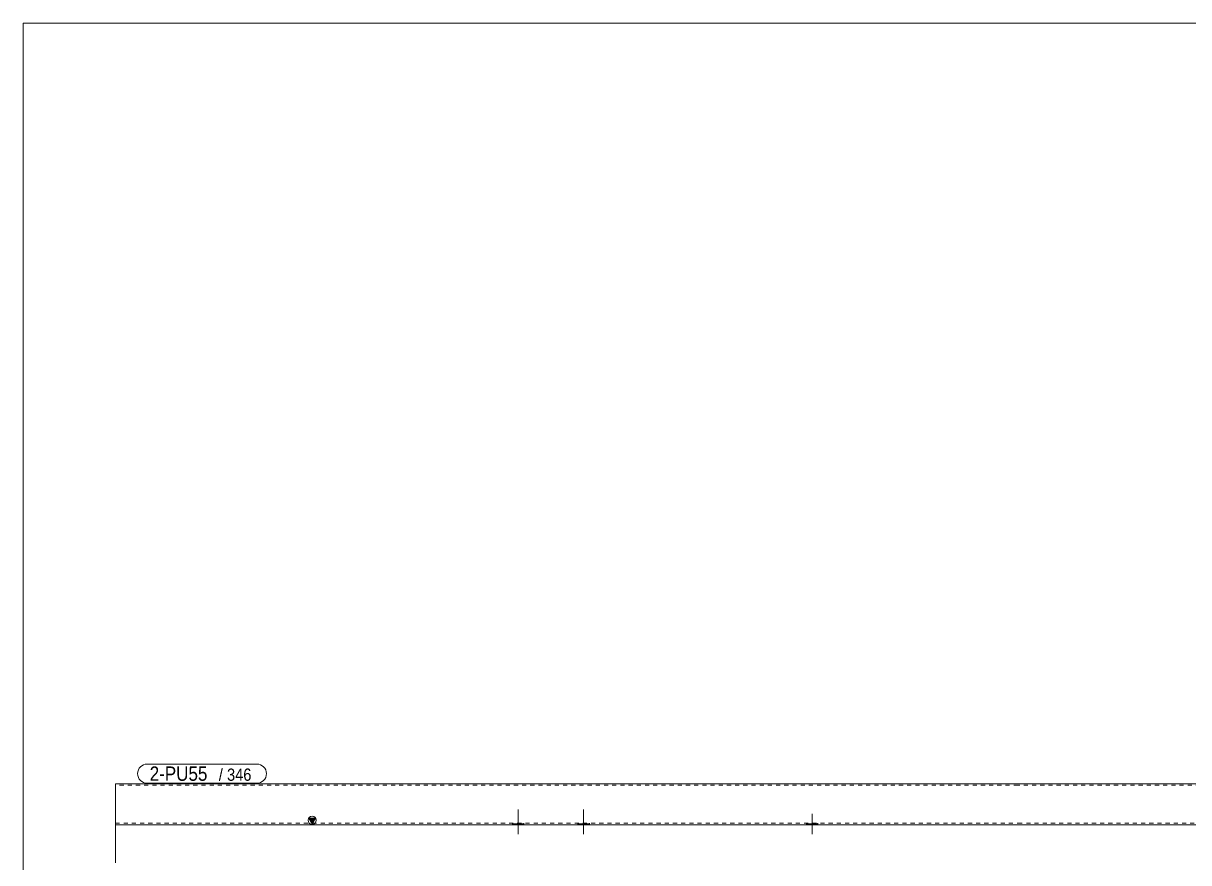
# Model space of a CAD drawing. Header units: millimetres. Extents: x 2 to 579, y 1 to 405.
# Drawn here: x 5 to 289.5, y 200.2 to 405 of the extents above; entities that cross this region are included whole.
import ezdxf

# ---------------------------------------------------------------- set-up
doc = ezdxf.new("R2010")
doc.units = ezdxf.units.MM
doc.linetypes.add('XKITLINE00', pattern=[0])
doc.linetypes.add('XKITLINE01', pattern=[4, 1, -1, 1, -1])
for name, color, linetype, lineweight in [('Bolt', 3, 'Continuous', 0), ('DrawingSheet', 5, 'Continuous', 0), ('Part', 2, 'Continuous', 0), ('PartMark', 7, 'Continuous', 0)]:
    doc.layers.add(name, color=color, linetype=linetype, lineweight=lineweight)
doc.styles.add('ARIAL', font='ARIAL.TTF')

# ---------------------------------------------------------------- blocks, each defined once
blk = doc.blocks.new('*A5')
at = {"layer": 'Bolt'}
for points in [[(124.39, 209.43), (124.39, 209.79), (127.19, 209.79), (127.19, 209.43)], [(124.39, 209.43), (124.39, 209.79), (127.19, 209.79), (127.19, 209.43)], [(140.39, 209.43), (140.39, 209.79), (143.19, 209.79), (143.19, 209.43)], [(140.39, 209.43), (140.39, 209.79), (143.19, 209.79), (143.19, 209.43)]]:
    blk.add_hatch(color=3, dxfattribs=at).paths.add_polyline_path(points, flags=17)
at = {"layer": 'Bolt', "color": 3, "linetype": 'XKITLINE00', "lineweight": 0}
for p, q in [((125.79, 213.11), (125.79, 207.11)), ((125.79, 213.11), (125.79, 207.11)), ((141.79, 213.11), (141.79, 207.11)), ((141.79, 213.11), (141.79, 207.11)), ((124.39, 209.79), (124.39, 209.43)), ((124.39, 209.79), (124.39, 209.43)), ((127.19, 209.79), (127.19, 209.43)), ((127.19, 209.79), (127.19, 209.43)), ((140.39, 209.79), (140.39, 209.43)), ((140.39, 209.79), (140.39, 209.43)), ((143.19, 209.79), (143.19, 209.43)), ((143.19, 209.79), (143.19, 209.43))]:
    blk.add_line(p, q, dxfattribs=at)
blk = doc.blocks.new('*A7')
at = {"layer": 'Bolt'}
for points in [[(196.17, 209.43), (196.17, 209.79), (198.97, 209.79), (198.97, 209.43)], [(196.17, 209.43), (196.17, 209.79), (198.97, 209.79), (198.97, 209.43)], [(413.15, 209.43), (413.15, 209.79), (415.95, 209.79), (415.95, 209.43)], [(413.15, 209.43), (413.15, 209.79), (415.95, 209.79), (415.95, 209.43)]]:
    blk.add_hatch(color=3, dxfattribs=at).paths.add_polyline_path(points, flags=17)
at = {"layer": 'Bolt', "color": 3, "linetype": 'XKITLINE00', "lineweight": 0}
for p, q in [((197.57, 212.11), (197.57, 207.11)), ((197.57, 212.11), (197.57, 207.11)), ((414.55, 212.11), (414.55, 207.11)), ((414.55, 212.11), (414.55, 207.11)), ((196.17, 209.79), (196.17, 209.43)), ((196.17, 209.79), (196.17, 209.43)), ((198.97, 209.79), (198.97, 209.43)), ((198.97, 209.79), (198.97, 209.43)), ((413.15, 209.79), (413.15, 209.43)), ((413.15, 209.79), (413.15, 209.43)), ((415.95, 209.79), (415.95, 209.43)), ((415.95, 209.79), (415.95, 209.43))]:
    blk.add_line(p, q, dxfattribs=at)
blk = doc.blocks.new('*A8')
at = {"layer": 'Part'}
blk.add_hatch(color=2, dxfattribs=at).paths.add_polyline_path([(74.72, 211.01), (76.32, 211.01), (75.52, 209.61)], flags=17)
at = {"layer": 'Part', "color": 2, "linetype": 'XKITLINE00', "lineweight": 0}
for p, q in [((27.5, 200.15), (27.5, 219.43)), ((75.5, 219.43), (27.5, 219.43)), ((247.77, 219.43), (75.6, 219.43)), ((364.26, 219.43), (247.87, 219.43)), ((75.52, 209.61), (74.72, 211.01)), ((74.72, 211.01), (76.32, 211.01)), ((76.32, 211.01), (75.52, 209.61)), ((75.5, 209.43), (27.5, 209.43)), ((247.77, 209.43), (75.6, 209.43)), ((364.26, 209.43), (247.87, 209.43))]:
    blk.add_line(p, q, dxfattribs=at)
at = {"layer": 'Part', "color": 7, "linetype": 'XKITLINE01', "lineweight": 0}
for p, q in [((75.5, 219.07), (27.5, 219.07)), ((247.77, 219.07), (75.6, 219.07)), ((364.26, 219.07), (247.87, 219.07)), ((27.5, 209.79), (75.5, 209.79)), ((75.6, 209.79), (247.77, 209.79)), ((247.87, 209.79), (364.26, 209.79))]:
    blk.add_line(p, q, dxfattribs=at)
at = {"layer": 'Part', "color": 2, "linetype": 'XKITLINE00', "lineweight": 0}
blk.add_circle((75.52, 210.51), 1, dxfattribs=at)
blk = doc.blocks.new('*A9')
at = {"layer": 'DrawingSheet', "color": 5, "linetype": 'XKITLINE00', "lineweight": 0}
for p, q in [((579, 405), (5, 405)), ((5, 405), (5, 5))]:
    blk.add_line(p, q, dxfattribs=at)
blk = doc.blocks.new('*A33')
at = {"layer": 'PartMark', "color": 7, "linetype": 'XKITLINE00', "lineweight": 0}
for p, q in [((35.25, 224.23), (62.01, 224.23)), ((35.25, 219.53), (62.01, 219.53))]:
    blk.add_line(p, q, dxfattribs=at)
for centre, start, end in [((35.25, 221.88), 90, 270), ((62.01, 221.88), 270, 90)]:
    blk.add_arc(centre, 2.35, start, end, dxfattribs=at)
at = {"layer": 'PartMark', "color": 1, "style": 'ARIAL', "width": 0.85}
blk.add_text('2-PU55', height=3.5, dxfattribs=at).set_placement((35.85, 220.13))
at = {"layer": 'PartMark', "color": 3, "style": 'ARIAL', "width": 0.85}
for s, p in [('/', (52.73, 220.13)), ('346', (54.74, 220.13))]:
    blk.add_text(s, height=3, dxfattribs=at).set_placement(p)

msp = doc.modelspace()

# ---------------------------------------------------------------- block references
at = {"lineweight": 0}
for name in ['*A9', '*A33', '*A5', '*A7']:
    msp.add_blockref(name, (0, 0), dxfattribs=at)
at = {"layer": 'Part', "lineweight": 0}
msp.add_blockref('*A8', (0, 0), dxfattribs=at)

doc.saveas('drawing.dxf')
